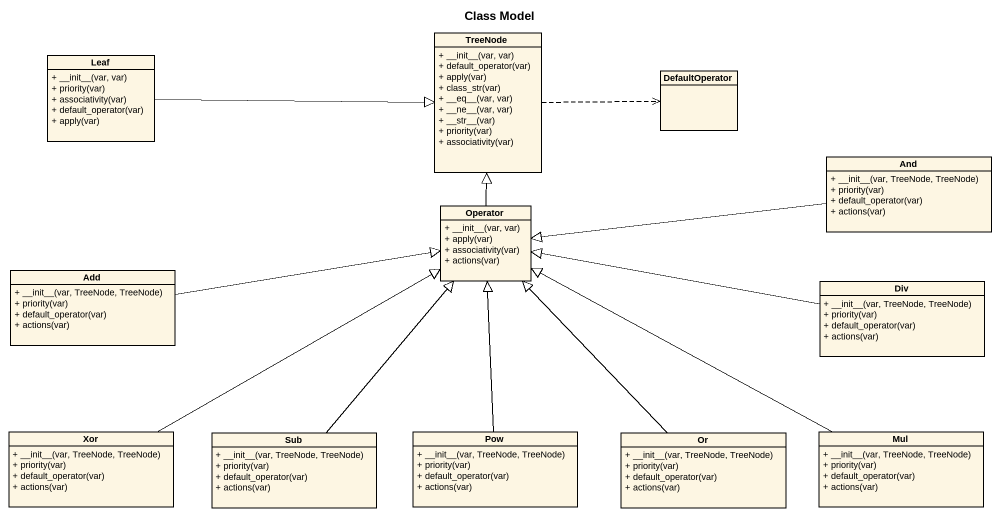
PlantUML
@startuml
title Class Model
hide circle
hide empty members
skinparam classAttributeIconSize 0
class Leaf {
  + ~__init~__(var, var)
  + priority(var)
  + associativity(var)
  + default_operator(var)
  + apply(var)
}
class TreeNode {
  + ~__init~__(var, var)
  + default_operator(var)
  + apply(var)
  + class_str(var)
  + ~__eq~__(var, var)
  + ~__ne~__(var, var)
  + ~__str~__(var)
  + priority(var)
  + associativity(var)
}
class DefaultOperator
class And {
  + ~__init~__(var, TreeNode, TreeNode)
  + priority(var)
  + default_operator(var)
  + actions(var)
}
class Operator {
  + ~__init~__(var, var)
  + apply(var)
  + associativity(var)
  + actions(var)
}
class Add {
  + ~__init~__(var, TreeNode, TreeNode)
  + priority(var)
  + default_operator(var)
  + actions(var)
}
class Div {
  + ~__init~__(var, TreeNode, TreeNode)
  + priority(var)
  + default_operator(var)
  + actions(var)
}
class Xor {
  + ~__init~__(var, TreeNode, TreeNode)
  + priority(var)
  + default_operator(var)
  + actions(var)
}
class Sub {
  + ~__init~__(var, TreeNode, TreeNode)
  + priority(var)
  + default_operator(var)
  + actions(var)
}
class Pow {
  + ~__init~__(var, TreeNode, TreeNode)
  + priority(var)
  + default_operator(var)
  + actions(var)
}
class Or {
  + ~__init~__(var, TreeNode, TreeNode)
  + priority(var)
  + default_operator(var)
  + actions(var)
}
class Mul {
  + ~__init~__(var, TreeNode, TreeNode)
  + priority(var)
  + default_operator(var)
  + actions(var)
}
Leaf -right-|> TreeNode
TreeNode .right.> DefaultOperator
And -left-|> Operator
Operator -up-|> TreeNode
Add -right-|> Operator
Div -left-|> Operator
Xor -right-|> Operator
Sub -up-|> Operator
Pow -up-|> Operator
Or -up-|> Operator
Mul -left-|> Operator
@enduml
